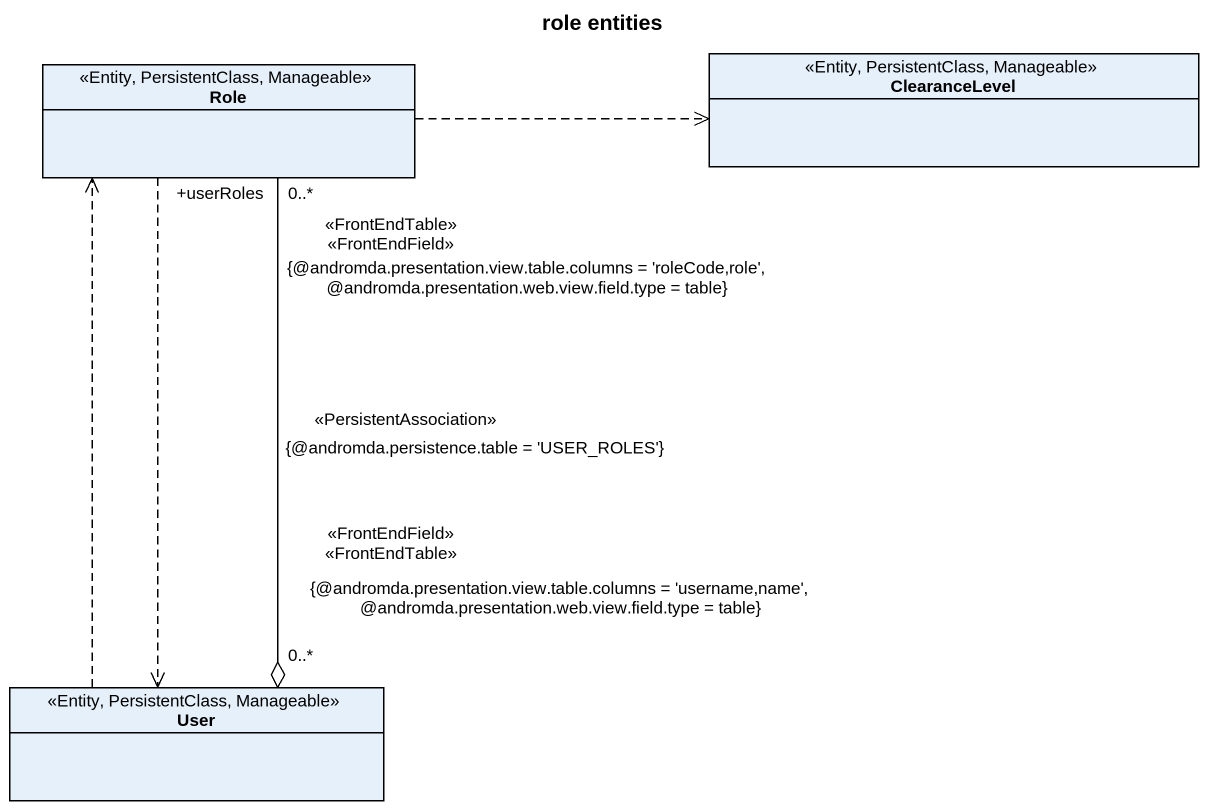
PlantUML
@startuml
title role entities
hide circle
hide empty members
class Role <<Entity, PersistentClass, Manageable>>
class ClearanceLevel <<Entity, PersistentClass, Manageable>>
class User <<Entity, PersistentClass, Manageable>>
Role .right.> ClearanceLevel
Role ..> User
User "<<FrontEndField>> <<FrontEndTable>>\n0..*\n{@andromda.presentation.view.table.columns = 'username,name', @andromda.presentation.web.view.field.type = table}" o-up- "+userRoles\n<<FrontEndTable>> <<FrontEndField>>\n0..*\n{@andromda.presentation.view.table.columns = 'roleCode,role', @andromda.presentation.web.view.field.type = table}" Role : <<PersistentAssociation>>\n{@andromda.persistence.table = 'USER_ROLES'}
User .up.> Role
@enduml
